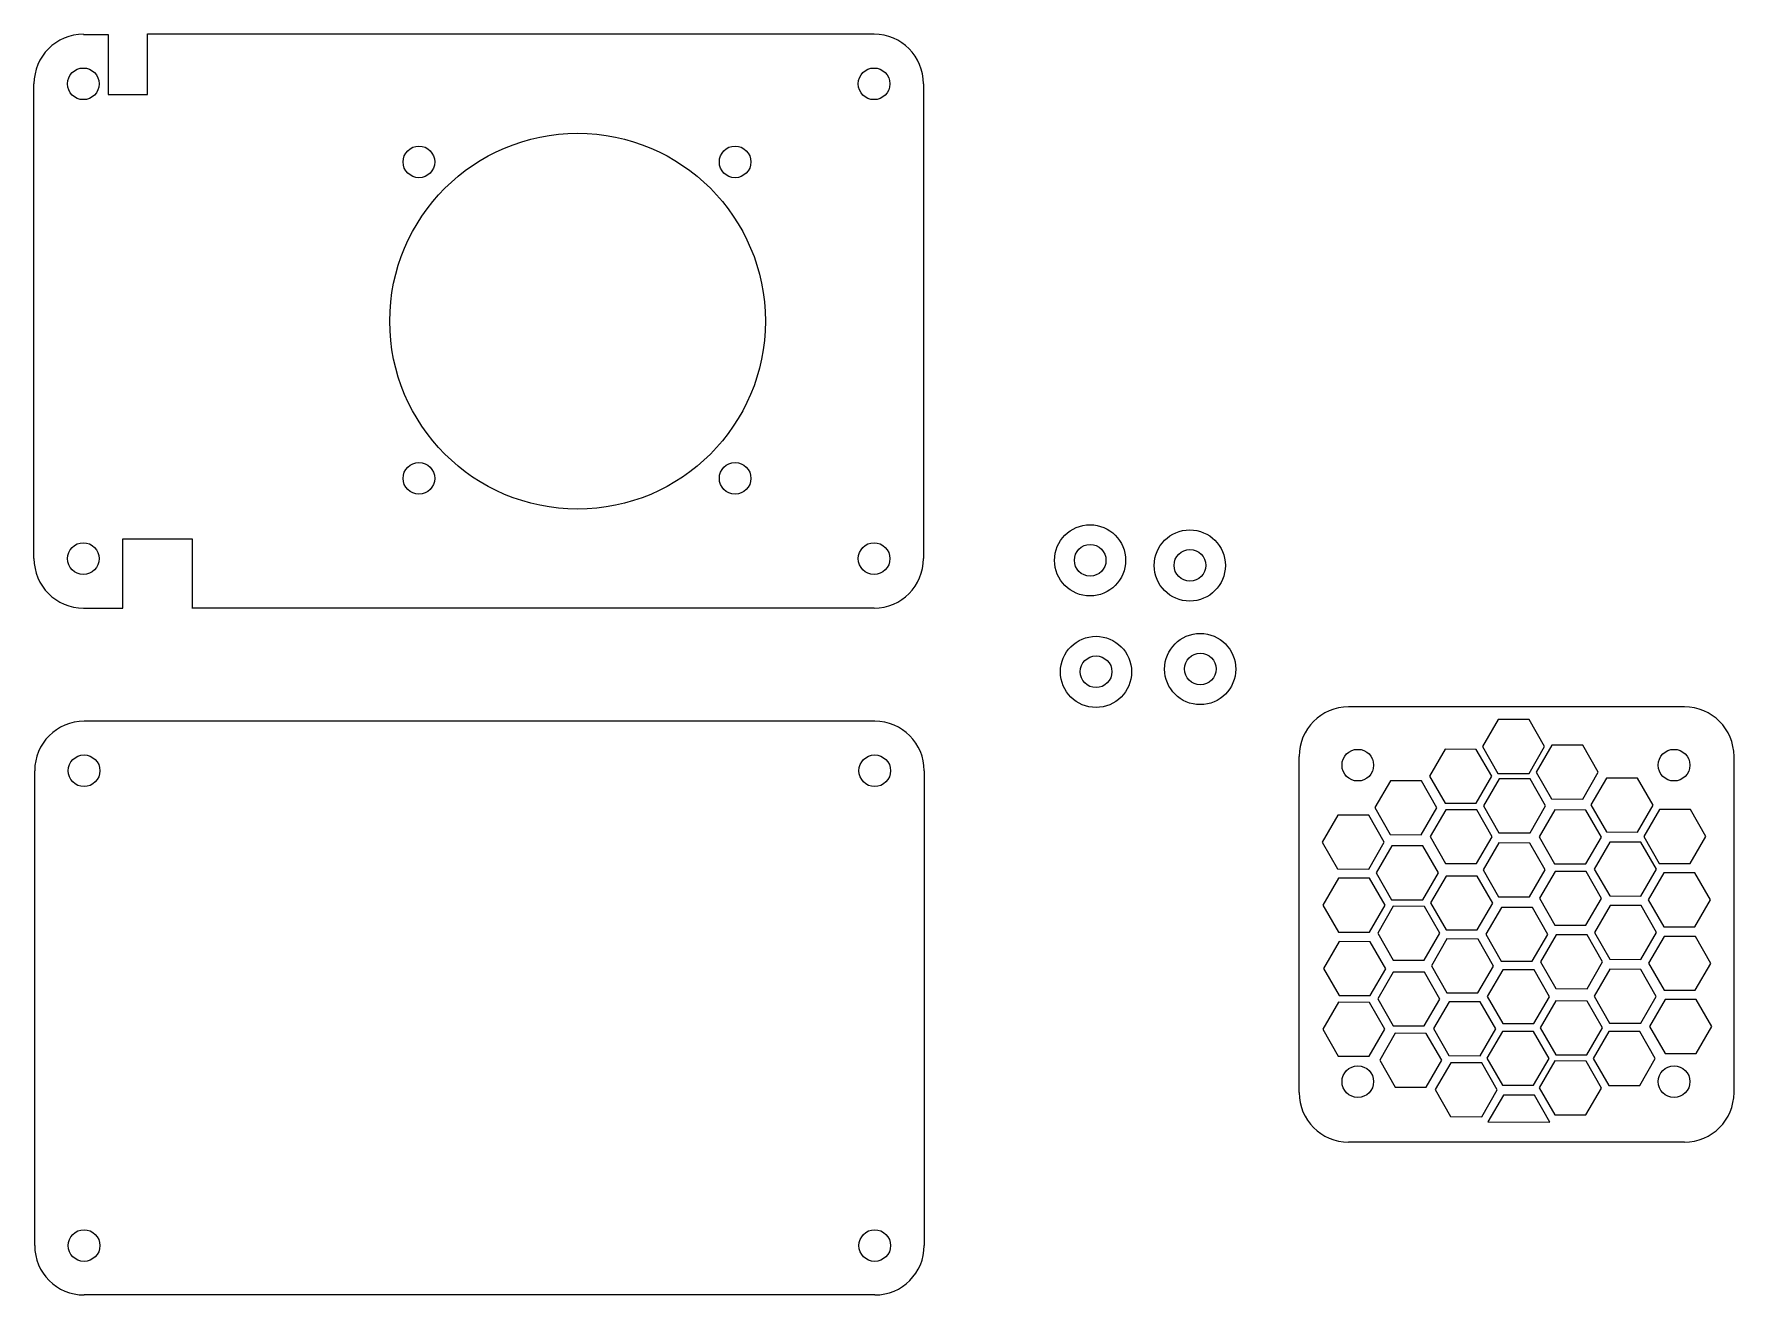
# Model space of a CAD drawing. Extents: x 50 to 222, y 63 to 190.
import ezdxf

# ---------------------------------------------------------------- set-up
doc = ezdxf.new("R2010")
doc.units = 0
doc.layers.add('画層0', color=7, linetype='CONTINUOUS')

# ---------------------------------------------------------------- blocks, each defined once
blk = doc.blocks.new('DAIKEI')
at = {"layer": '画層0', "linetype": 'CONTINUOUS'}
for p, q in [((-1.52, 1.41), (-3.14, -1.28)), ((1.63, 1.34), (-1.52, 1.41)), ((3.14, -1.41), (1.63, 1.34)), ((-3.14, -1.28), (3.14, -1.41))]:
    blk.add_line(p, q, dxfattribs=at)

msp = doc.modelspace()

# ---------------------------------------------------------------- linework, layer by layer
at = {"layer": '画層0', "linetype": 'CONTINUOUS'}
for p, q in [((55, 190), (57.49, 189.99)), ((57.49, 189.99), (57.49, 183.93)), ((61.48, 183.93), (61.48, 190.04)), ((135, 190.01), (61.48, 190.01)), ((50, 137), (50, 185.01)), ((140, 185.01), (140, 137)), ((57.49, 183.93), (61.48, 183.93)), ((59, 132), (59, 139)), ((59, 139), (66, 139)), ((66, 139), (66, 132)), ((55, 132), (59, 132)), ((135, 132), (65.96, 132)), ((135.07, 120.55), (55.07, 120.55)), ((217, 122), (183, 122)), ((178, 83), (178, 117)), ((222, 83), (222, 117)), ((50.07, 67.54), (50.07, 115.55)), ((140.07, 115.55), (140.07, 67.54)), ((217, 78), (183, 78)), ((135.07, 62.54), (55.07, 62.54))]:
    msp.add_line(p, q, dxfattribs=at)
for points in [[(201.27, 120.72), (198.13, 120.72), (196.55, 118.01), (198.11, 115.28), (201.26, 115.27), (202.83, 117.99)], [(195.93, 117.71), (192.78, 117.72), (191.2, 115), (192.77, 112.28), (195.91, 112.27), (197.49, 114.99)], [(206.7, 118.12), (203.56, 118.13), (201.98, 115.41), (203.54, 112.69), (206.69, 112.68), (208.27, 115.4)], [(190.38, 114.52), (187.23, 114.53), (185.66, 111.82), (187.22, 109.09), (190.36, 109.08), (191.94, 111.8)], [(201.38, 114.72), (198.23, 114.73), (196.65, 112.01), (198.22, 109.28), (201.36, 109.27), (202.94, 111.99)], [(212.25, 114.79), (209.11, 114.8), (207.53, 112.09), (209.09, 109.36), (212.24, 109.35), (213.82, 112.07)], [(185.06, 111.05), (181.91, 111.06), (180.33, 108.34), (181.9, 105.62), (185.04, 105.61), (186.62, 108.32)], [(195.98, 111.6), (192.83, 111.61), (191.25, 108.89), (192.82, 106.17), (195.96, 106.16), (197.54, 108.87)], [(207.01, 111.57), (203.87, 111.58), (202.29, 108.86), (203.85, 106.13), (207, 106.12), (208.58, 108.84)], [(217.59, 111.62), (214.45, 111.63), (212.87, 108.91), (214.43, 106.18), (217.58, 106.18), (219.16, 108.89)], [(190.52, 107.94), (187.38, 107.95), (185.8, 105.23), (187.36, 102.5), (190.51, 102.49), (192.09, 105.21)], [(201.34, 108.24), (198.2, 108.25), (196.62, 105.53), (198.18, 102.81), (201.32, 102.8), (202.9, 105.52)], [(212.59, 108.32), (209.44, 108.33), (207.86, 105.61), (209.43, 102.89), (212.57, 102.88), (214.15, 105.6)], [(207.03, 105.37), (203.89, 105.37), (202.31, 102.66), (203.88, 99.93), (207.02, 99.92), (208.6, 102.64)], [(218.05, 105.21), (214.91, 105.22), (213.33, 102.5), (214.89, 99.78), (218.04, 99.77), (219.62, 102.48)], [(185.13, 104.67), (181.99, 104.68), (180.41, 101.97), (181.97, 99.24), (185.11, 99.23), (186.69, 101.95)], [(196.03, 104.89), (192.88, 104.9), (191.3, 102.19), (192.87, 99.46), (196.01, 99.45), (197.59, 102.17)], [(190.67, 101.83), (187.52, 101.84), (185.95, 99.12), (187.51, 96.4), (190.65, 96.39), (192.23, 99.11)], [(201.6, 101.72), (198.46, 101.73), (196.88, 99.01), (198.44, 96.28), (201.59, 96.28), (203.17, 98.99)], [(212.6, 101.91), (209.46, 101.92), (207.88, 99.2), (209.44, 96.48), (212.59, 96.47), (214.16, 99.18)], [(185.2, 98.26), (182.06, 98.27), (180.48, 95.55), (182.04, 92.82), (185.19, 92.82), (186.77, 95.53)], [(196.1, 98.53), (192.96, 98.54), (191.38, 95.82), (192.94, 93.09), (196.08, 93.08), (197.66, 95.8)], [(207.15, 98.95), (204, 98.96), (202.42, 96.24), (203.99, 93.52), (207.13, 93.51), (208.71, 96.23)], [(218.09, 98.79), (214.94, 98.8), (213.36, 96.09), (214.93, 93.36), (218.07, 93.35), (219.65, 96.07)], [(190.67, 95.18), (187.52, 95.19), (185.95, 92.48), (187.51, 89.75), (190.65, 89.74), (192.23, 92.46)], [(201.77, 95.42), (198.62, 95.43), (197.04, 92.71), (198.61, 89.99), (201.75, 89.98), (203.33, 92.7)], [(212.58, 95.46), (209.43, 95.47), (207.85, 92.75), (209.42, 90.03), (212.56, 90.02), (214.14, 92.73)], [(185.11, 92.13), (181.97, 92.14), (180.39, 89.43), (181.95, 86.7), (185.09, 86.69), (186.67, 89.41)], [(196.32, 92.18), (193.18, 92.18), (191.6, 89.47), (193.16, 86.74), (196.31, 86.73), (197.89, 89.45)], [(207.13, 92.26), (203.98, 92.27), (202.4, 89.55), (203.97, 86.83), (207.11, 86.82), (208.69, 89.54)], [(218.18, 92.4), (215.04, 92.41), (213.46, 89.69), (215.03, 86.97), (218.17, 86.96), (219.75, 89.68)], [(190.87, 88.99), (187.73, 89), (186.15, 86.29), (187.72, 83.56), (190.86, 83.55), (192.44, 86.27)], [(201.73, 89.18), (198.58, 89.19), (197, 86.47), (198.57, 83.75), (201.71, 83.74), (203.29, 86.46)], [(212.48, 89.17), (209.34, 89.17), (207.76, 86.46), (209.32, 83.73), (212.46, 83.72), (214.04, 86.44)], [(196.48, 86), (193.34, 86.01), (191.76, 83.3), (193.32, 80.57), (196.47, 80.56), (198.05, 83.28)], [(207.03, 86.19), (203.88, 86.2), (202.3, 83.48), (203.87, 80.75), (207.01, 80.75), (208.59, 83.46)]]:
    msp.add_lwpolyline(points, close=True, dxfattribs=at)
for centre, radius in [((55, 185), 1.6), ((135, 185), 1.6), ((105, 161), 19), ((88.94, 177.11), 1.6), ((120.94, 177.11), 1.6), ((88.94, 145.11), 1.6), ((120.94, 145.11), 1.6), ((156.85, 136.82), 3.6), ((166.94, 136.3), 3.6), ((55, 137), 1.6), ((135, 137), 1.6), ((156.86, 136.83), 1.6), ((166.95, 136.31), 1.6), ((157.45, 125.54), 3.6), ((167.99, 125.83), 3.6), ((168.01, 125.84), 1.6), ((157.46, 125.55), 1.6), ((55.07, 115.54), 1.6), ((135.07, 115.54), 1.6), ((183.94, 116.11), 1.6), ((215.94, 116.11), 1.6), ((183.94, 84.11), 1.6), ((215.94, 84.11), 1.6), ((55.07, 67.54), 1.6), ((135.07, 67.54), 1.6)]:
    msp.add_circle(centre, radius, dxfattribs=at)
for centre, start, end in [((55, 185.01), 90, 180), ((135, 185.01), 0, 90), ((55, 137), 180, -90), ((135, 137), -90, 0), ((55.07, 115.55), 90, 180), ((135.07, 115.55), 0, 90), ((183, 117), 90, 180), ((217, 117), 0, 90), ((183, 83), 180, -90), ((217, 83), -90, 0), ((55.07, 67.54), 180, -90), ((135.07, 67.54), -90, 0)]:
    msp.add_arc(centre, 5, start, end, dxfattribs=at)

# ---------------------------------------------------------------- block references
at = {"layer": '画層0', "linetype": 'CONTINUOUS', "rotation": 1}
msp.add_blockref('DAIKEI', (200.21, 81.37), dxfattribs=at)

doc.saveas('drawing.dxf')
